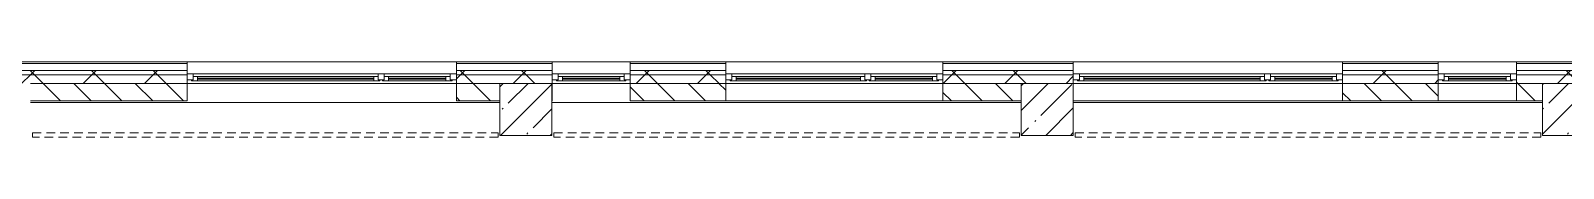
# Model space of a CAD drawing. Header units: millimetres. Extents: x -5507 to 191320, y -8553 to 29000.
# Drawn here: x 105100 to 122740, y 26479 to 27350 of the extents above; entities that cross this region are included whole.
import ezdxf

# ---------------------------------------------------------------- set-up
doc = ezdxf.new("R2010")
doc.units = ezdxf.units.MM
doc.linetypes.add('200_ШТРИХ__ш1_п0_6_', pattern=[160, 100, -60])
for name, color, linetype, lineweight in [('A-DETL-MBND', 7, '200_ШТРИХ__ш1_п0_6_', 9), ('A-GLAZ-2', 7, 'Continuous', 5), ('A-WALL', 7, 'Continuous', 9), ('A-WALL-4', 7, 'Continuous', 5), ('I-WALL-2', 7, 'Continuous', 5), ('S-COLS-2', 7, 'Continuous', 5)]:
    doc.layers.add(name, color=color, linetype=linetype, lineweight=lineweight)
pattern_1 = [(45, (62340, 0), (-353.5534, 353.5534), []), (135, (62340, 0), (-353.5534, -353.5534), [])]
pattern_2 = [(45, (62340, 0), (-285.1231, 285.1231), []), (45, (62625.1, 0), (-285.1231, 285.1231), [504.031, -100.806, 16.764, -84.042])]

# ---------------------------------------------------------------- blocks, each defined once
blk = doc.blocks.new('120_Окно_СКБ_2Ст - 120_Окно_СКБ_2Ст 3100х2500 _мал_створка слева_ 2-19089248-3_5_1_птичка')
at = {"layer": 'A-GLAZ-2'}
for p, q in [((-1550, -75), (-1550, -5)), ((-1550, -5), (-1480, -5)), ((1550, -5), (-1550, -5)), ((-1480, -75), (-1550, -75)), ((-1550, -75), (-1500, -75)), ((-1480, -75), (-1500, -75)), ((-1500, -75), (-1500, -85)), ((-1500, -85), (670, -85)), ((670, -85), (-1500, -85)), ((-1480, -5), (-1480, -75)), ((650, -35), (-1480, -35)), ((-1480, -35), (-1480, -75)), ((-1430, -85), (-1430, -35)), ((-1430, -55), (600, -55)), ((600, -65), (-1430, -65)), ((600, -85), (600, -35)), ((650, -75), (650, -5)), ((650, -5), (720, -5)), ((650, -75), (650, -35)), ((720, -75), (650, -75)), ((670, -75), (650, -75)), ((670, -75), (700, -75)), ((670, -85), (670, -75)), ((720, -75), (700, -75)), ((700, -75), (700, -85)), ((700, -85), (1500, -85)), ((1500, -85), (700, -85)), ((720, -5), (720, -75)), ((1480, -35), (720, -35)), ((720, -35), (720, -75)), ((770, -85), (770, -35)), ((770, -55), (1430, -55)), ((1430, -65), (770, -65)), ((1430, -85), (1430, -35)), ((1480, -75), (1480, -5)), ((1480, -5), (1550, -5)), ((1480, -75), (1480, -35)), ((1550, -75), (1480, -75)), ((1500, -75), (1480, -75)), ((1500, -75), (1550, -75)), ((1500, -85), (1500, -75)), ((1550, -5), (1550, -75))]:
    blk.add_line(p, q, dxfattribs=at)
blk = doc.blocks.new('120_Окно_СКБ_2Ст - 120_Окно_СКБ_2Ст 2500х2500 _мал створка справа_-23206729-3_5_1_птичка')
at = {"layer": 'A-GLAZ-2'}
for p, q in [((-1250, -75), (-1250, -5)), ((-1250, -5), (-1180, -5)), ((1250, -5), (-1250, -5)), ((-1180, -75), (-1250, -75)), ((-1250, -75), (-1200, -75)), ((-1180, -75), (-1200, -75)), ((-1200, -75), (-1200, -85)), ((-1200, -85), (370, -85)), ((370, -85), (-1200, -85)), ((-1180, -5), (-1180, -75)), ((350, -35), (-1180, -35)), ((-1180, -35), (-1180, -75)), ((-1130, -85), (-1130, -35)), ((-1130, -55), (300, -55)), ((300, -65), (-1130, -65)), ((300, -85), (300, -35)), ((350, -75), (350, -5)), ((350, -5), (420, -5)), ((350, -75), (350, -35)), ((420, -75), (350, -75)), ((370, -75), (350, -75)), ((370, -75), (400, -75)), ((370, -85), (370, -75)), ((420, -75), (400, -75)), ((400, -75), (400, -85)), ((400, -85), (1200, -85)), ((1200, -85), (400, -85)), ((420, -5), (420, -75)), ((1180, -35), (420, -35)), ((420, -35), (420, -75)), ((470, -85), (470, -35)), ((470, -55), (1130, -55)), ((1130, -65), (470, -65)), ((1130, -85), (1130, -35)), ((1180, -75), (1180, -5)), ((1180, -5), (1250, -5)), ((1180, -75), (1180, -35)), ((1250, -75), (1180, -75)), ((1200, -75), (1180, -75)), ((1200, -75), (1250, -75)), ((1200, -85), (1200, -75)), ((1250, -5), (1250, -75))]:
    blk.add_line(p, q, dxfattribs=at)
blk = doc.blocks.new('120_Окно_СКБ_1Ст - 120_Окно_СКБ_1Ст_900х2500_h_-21649151-3_5_1_птичка')
at = {"layer": 'A-GLAZ-2'}
for p, q in [((-450, -75), (-450, -5)), ((-450, -5), (-380, -5)), ((450, -5), (-450, -5)), ((-380, -75), (-450, -75)), ((-450, -75), (-400, -75)), ((-380, -75), (-400, -75)), ((-400, -75), (-400, -85)), ((-400, -85), (400, -85)), ((400, -85), (-400, -85)), ((-380, -5), (-380, -75)), ((380, -35), (-380, -35)), ((-380, -35), (-380, -75)), ((-330, -85), (-330, -35)), ((-330, -55), (330, -55)), ((330, -65), (-330, -65)), ((330, -85), (330, -35)), ((380, -75), (380, -5)), ((380, -5), (450, -5)), ((380, -75), (380, -35)), ((450, -75), (380, -75)), ((400, -75), (380, -75)), ((400, -75), (450, -75)), ((400, -85), (400, -75)), ((450, -5), (450, -75))]:
    blk.add_line(p, q, dxfattribs=at)
blk = doc.blocks.new('120_Окно_СКБ_1Ст - 120_Окно_СКБ_1Ст 900х2500_h_-19906774-3_5_1_птичка')
at = {"layer": 'A-GLAZ-2'}
for p, q in [((-450, -75), (-450, -5)), ((-450, -5), (-380, -5)), ((450, -5), (-450, -5)), ((-380, -75), (-450, -75)), ((-450, -75), (-400, -75)), ((-380, -75), (-400, -75)), ((-400, -75), (-400, -85)), ((-400, -85), (400, -85)), ((400, -85), (-400, -85)), ((-380, -5), (-380, -75)), ((380, -35), (-380, -35)), ((-380, -35), (-380, -75)), ((-330, -85), (-330, -35)), ((-330, -55), (330, -55)), ((330, -65), (-330, -65)), ((330, -85), (330, -35)), ((380, -75), (380, -5)), ((380, -5), (450, -5)), ((380, -75), (380, -35)), ((450, -75), (380, -75)), ((400, -75), (380, -75)), ((400, -75), (450, -75)), ((400, -85), (400, -75)), ((450, -5), (450, -75))]:
    blk.add_line(p, q, dxfattribs=at)

msp = doc.modelspace()

# ---------------------------------------------------------------- hatches: boundary and pattern name
at = {"layer": 'A-WALL-4'}
h = msp.add_hatch(dxfattribs=at)
h.set_pattern_fill('FP_66', color=256, style=0, pattern_type=2)
h.set_pattern_definition(pattern_1)
h.paths.add_polyline_path([(155550, 27200), (155550, 27250), (142690, 27250), (142690, 27200), (155500, 27200)])
h.paths.add_polyline_path([(135250, 27200), (136590, 27200), (136590, 27250), (135250, 27250)])
h.paths.add_polyline_path([(132257.4, 27200), (133150, 27200), (133150, 27250), (131950, 27250), (131950, 27200)])
h.paths.add_polyline_path([(138690, 27200), (139590, 27200), (139590, 27250), (138690, 27250)])
h.paths.add_polyline_path([(126664.3, 27200), (129450, 27200), (129450, 27250), (125200, 27250), (125200, 27200)])
h.paths.add_polyline_path([(116410.2, 27200), (117100, 27200), (117100, 27250), (115600, 27250), (115600, 27200)])
h.paths.add_polyline_path([(120200, 27200), (121300, 27200), (121300, 27250), (120200, 27250)])
h.paths.add_polyline_path([(123867.7, 27200), (124300, 27200), (124300, 27250), (122200, 27250), (122200, 27200), (122935.5, 27200)])
h.paths.add_polyline_path([(104400, 27200), (106900, 27200), (106900, 27250), (104400, 27250)])
h.paths.add_polyline_path([(112681.5, 27200), (113100, 27200), (113100, 27250), (112000.3, 27250), (112000.3, 27200)])
h.paths.add_polyline_path([(110000, 27200), (111100.3, 27200), (111100.3, 27250), (110000, 27250)])
h = msp.add_hatch(dxfattribs=at)
h.set_pattern_fill('FP_66', color=256, style=0, pattern_type=2)
h.set_pattern_definition(pattern_1)
h.paths.add_polyline_path([(155400, 27100), (155500, 27100), (155500, 27200), (142690, 27200), (142690, 27100), (154629.8, 27100)])
h.paths.add_polyline_path([(136590, 27100), (136590, 27200), (135250, 27200), (135250, 27100), (135986.1, 27100)])
h.paths.add_polyline_path([(138690, 27100), (139590, 27100), (139590, 27200), (138690, 27200)])
h.paths.add_polyline_path([(133150, 27100), (133150, 27200), (131950, 27200), (131950, 27100), (132257.4, 27100)])
h.paths.add_polyline_path([(129450, 27100), (129450, 27200), (125200, 27200), (125200, 27100), (128528.7, 27100)])
h.paths.add_polyline_path([(123867.7, 27100), (124300, 27100), (124300, 27200), (122200, 27200), (122200, 27100), (122935.5, 27100)])
h.paths.add_polyline_path([(121300, 27100), (121300, 27200), (120200, 27200), (120200, 27100), (121071.2, 27100)])
h.paths.add_polyline_path([(115600, 27100), (117100, 27100), (117100, 27200), (115600, 27200)])
h.paths.add_polyline_path([(106900, 27100), (106900, 27200), (104500, 27200), (104500, 27100), (106156.2, 27100)])
h.paths.add_polyline_path([(110000, 27100), (111100.3, 27100), (111100.3, 27200), (110000, 27200)])
h.paths.add_polyline_path([(112000.3, 27100), (113100, 27100), (113100, 27200), (112000.3, 27200)])
h = msp.add_hatch(dxfattribs=at)
h.set_pattern_fill('FP_64', color=256, style=0, pattern_type=2)
h.set_pattern_definition([(135, (62339.98, 0), (-176.7767, -176.7767), [])])
h.paths.add_polyline_path([(138690, 26900), (139090, 26900), (139090, 27100), (138690, 27100)])
h.paths.add_polyline_path([(146540, 26900), (146540, 27100), (143490, 27100), (143490, 26900), (146240.2, 26900)])
h.paths.add_polyline_path([(142690, 26900), (142990, 26900), (142990, 27100), (142690, 27100)])
h.paths.add_polyline_path([(135880, 26900), (135880, 27100), (135250, 27100), (135250, 26900)])
h.paths.add_polyline_path([(132650, 26900), (132650, 27100), (131950, 27100), (131950, 26900), (132257.4, 26900)])
h.paths.add_polyline_path([(136380, 26900), (136590, 26900), (136590, 27100), (136380, 27100)])
h.paths.add_polyline_path([(129100, 26900), (129450, 26900), (129450, 27100), (129100, 27100)])
h.paths.add_polyline_path([(128500, 26900), (128500, 27100), (125200, 27100), (125200, 26900), (126664.3, 26900)])
h.paths.add_polyline_path([(122500, 26900), (122500, 27100), (122200, 27100), (122200, 26900)])
h.paths.add_polyline_path([(123100, 26900), (124300, 26900), (124300, 27100), (123100, 27100)])
h.paths.add_polyline_path([(121071.2, 26900), (121300, 26900), (121300, 27100), (120200, 27100), (120200, 26900)])
h.paths.add_polyline_path([(116410.2, 26900), (116500, 26900), (116500, 27100), (115600, 27100), (115600, 26900)])
h.paths.add_polyline_path([(112681.5, 26900), (113100, 26900), (113100, 27100), (112000.3, 27100), (112000.3, 26900)])
h.paths.add_polyline_path([(106900, 26900), (106900, 27100), (105100, 27100), (105100, 26900), (106156.2, 26900)])
h.paths.add_polyline_path([(110500, 26900), (110500, 27100), (110000, 27100), (110000, 26900)])
at = {"layer": 'S-COLS-2'}
h = msp.add_hatch(dxfattribs=at)
h.set_pattern_fill('FP_62', color=256, style=0, pattern_type=2)
h.set_pattern_definition(pattern_2)
h.paths.add_polyline_path([(110500, 26500), (111100, 26500), (111100, 27100), (110500, 27100), (110500, 26900)])
h = msp.add_hatch(dxfattribs=at)
h.set_pattern_fill('FP_62', color=256, style=0, pattern_type=2)
h.set_pattern_definition(pattern_2)
h.paths.add_polyline_path([(117100, 26500), (117100, 27100), (116500, 27100), (116500, 26500)])
h = msp.add_hatch(dxfattribs=at)
h.set_pattern_fill('FP_62', color=256, style=0, pattern_type=2)
h.set_pattern_definition(pattern_2)
h.paths.add_polyline_path([(123100, 26500), (123100, 27100), (122500, 27100), (122500, 26500), (122935.5, 26500)])

# ---------------------------------------------------------------- linework, layer by layer
at = {"layer": 'A-DETL-MBND'}
for p, q in [((105121, 26530), (105121, 26480)), ((105121, 26530), (110480, 26530)), ((110480, 26480), (105121, 26480)), ((110480, 26480), (110480, 26530)), ((111121.3, 26529), (111121.3, 26479)), ((111121.3, 26529), (116479, 26529)), ((116479, 26479), (111121.3, 26479)), ((116479, 26479), (116479, 26529)), ((117120, 26529), (117120, 26479)), ((117120, 26529), (122480, 26529)), ((122480, 26479), (117120, 26479)), ((122480, 26479), (122480, 26529))]:
    msp.add_line(p, q, dxfattribs=at)
at = {"layer": 'A-WALL'}
for p, q in [((106900, 27330), (104270, 27330)), ((106900, 27250), (104350, 27250)), ((106900, 27200), (104400, 27200)), ((111100.3, 27330), (110000, 27330)), ((111100.3, 27250), (110000, 27250)), ((111100.3, 27200), (110000, 27200)), ((113100, 27330), (112000.3, 27330)), ((113100, 27250), (112000.3, 27250)), ((113100, 27200), (112000.3, 27200)), ((117100, 27330), (115600, 27330)), ((117100, 27250), (115600, 27250)), ((117100, 27200), (115600, 27200)), ((121300, 27330), (120200, 27330)), ((121300, 27250), (120200, 27250)), ((121300, 27200), (120200, 27200)), ((124300, 27330), (122200, 27330)), ((124300, 27250), (122200, 27250)), ((124300, 27200), (122200, 27200))]:
    msp.add_line(p, q, dxfattribs=at)
at = {"layer": 'A-WALL-4'}
for p, q in [((104250, 27350), (112000.3, 27350)), ((106900, 26900), (106900, 27350)), ((110000, 27350), (110000, 26900)), ((111100.3, 26900), (111100.3, 27350)), ((112000.3, 27350), (112000.3, 26900)), ((138690, 27350), (112000.3, 27350)), ((113100, 26900), (113100, 27350)), ((115600, 27350), (115600, 26900)), ((117100, 27100), (117100, 27350)), ((120200, 27350), (120200, 26900)), ((121300, 26900), (121300, 27350)), ((122200, 27350), (122200, 26900)), ((111100.3, 27100), (105100, 27100)), ((110500, 26900), (110500, 27100)), ((111100, 27100), (111100, 26900)), ((155150, 27100), (111100, 27100)), ((116500, 26900), (116500, 27100)), ((122500, 26900), (122500, 27100)), ((105100, 26900), (106900, 26900)), ((110000, 26900), (110500, 26900)), ((111100, 26900), (111100.3, 26900)), ((112000.3, 26900), (113100, 26900)), ((115600, 26900), (116500, 26900)), ((120200, 26900), (121300, 26900)), ((122200, 26900), (122500, 26900))]:
    msp.add_line(p, q, dxfattribs=at)
at = {"layer": 'I-WALL-2'}
for p, q in [((106900, 27100), (110000, 27100)), ((111100.3, 27100), (112000.3, 27100)), ((113100, 27100), (115600, 27100)), ((117100, 27100), (120200, 27100)), ((121300, 27100), (122200, 27100)), ((110500, 26880), (105100, 26880)), ((116500, 26880), (111100, 26880)), ((115600, 26900), (113100, 26900)), ((120200, 26900), (117100, 26900)), ((122500, 26880), (117100, 26880)), ((122200, 26900), (121300, 26900))]:
    msp.add_line(p, q, dxfattribs=at)
at = {"layer": 'S-COLS-2'}
for p, q in [((111100, 27100), (110500, 27100)), ((110500, 27100), (110500, 26900)), ((111100, 26900), (111100, 27100)), ((117100, 27100), (116500, 27100)), ((116500, 27100), (116500, 26900)), ((117100, 26500), (117100, 27100)), ((123100, 27100), (122500, 27100)), ((122500, 27100), (122500, 26900)), ((110500, 26900), (110500, 26500)), ((111100, 26500), (111100, 26900)), ((116500, 26900), (116500, 26500)), ((122500, 26900), (122500, 26500)), ((110500, 26500), (111100, 26500)), ((116500, 26500), (117100, 26500)), ((122500, 26500), (123100, 26500))]:
    msp.add_line(p, q, dxfattribs=at)

# ---------------------------------------------------------------- block references
at = {"layer": 'A-GLAZ-2'}
for name, p in [('120_Окно_СКБ_2Ст - 120_Окно_СКБ_2Ст 3100х2500 _мал_створка слева_ 2-19089248-3_5_1_птичка', (108450, 27215)), ('120_Окно_СКБ_1Ст - 120_Окно_СКБ_1Ст_900х2500_h_-21649151-3_5_1_птичка', (111550.3, 27215)), ('120_Окно_СКБ_2Ст - 120_Окно_СКБ_2Ст 2500х2500 _мал створка справа_-23206729-3_5_1_птичка', (114350, 27215)), ('120_Окно_СКБ_2Ст - 120_Окно_СКБ_2Ст 3100х2500 _мал_створка слева_ 2-19089248-3_5_1_птичка', (118650, 27215)), ('120_Окно_СКБ_1Ст - 120_Окно_СКБ_1Ст 900х2500_h_-19906774-3_5_1_птичка', (121750, 27215))]:
    msp.add_blockref(name, p, dxfattribs=at)

doc.saveas('drawing.dxf')
